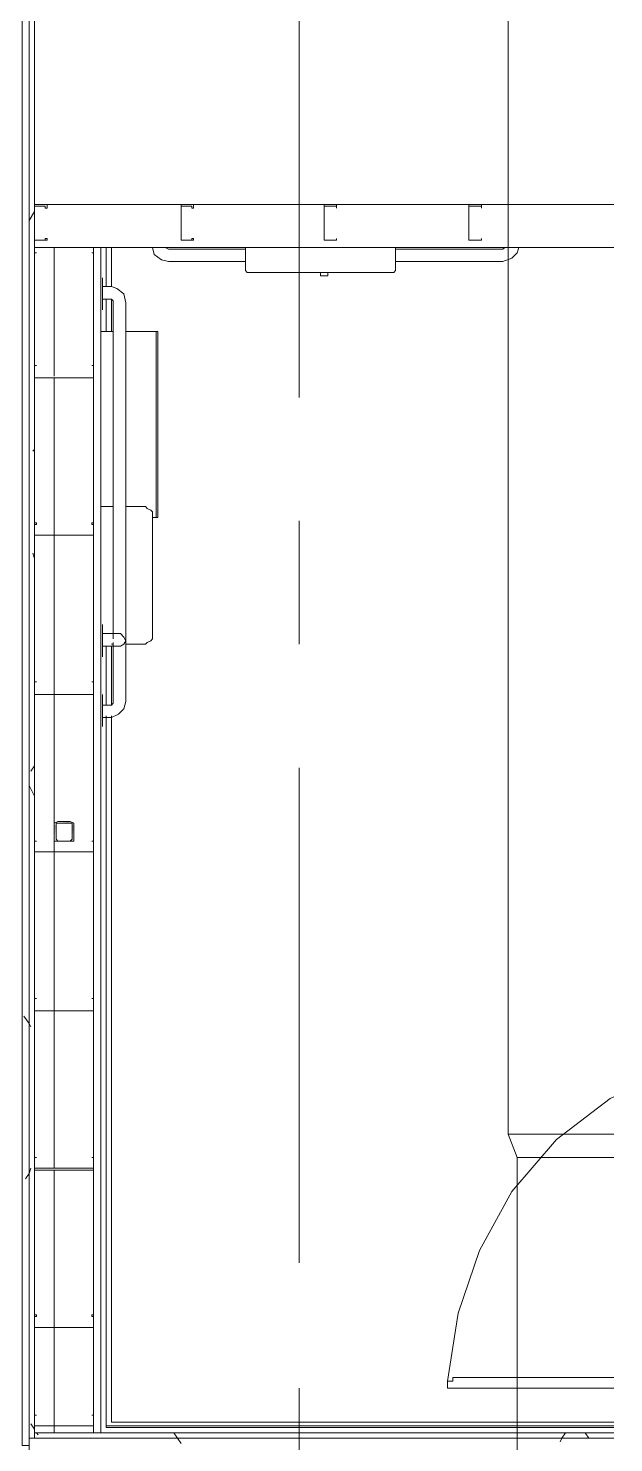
# Model space of a CAD drawing. Header units: metres. Extents: x -2 to 237, y -8 to 52.
# Drawn here: x 54.931 to 56.432, y 25.669 to 29.293 of the extents above; entities that cross this region are included whole.
import ezdxf

# ---------------------------------------------------------------- set-up
doc = ezdxf.new("R2010")
doc.units = ezdxf.units.M
doc.layers.add('HVAC - Ductos', color=5, linetype='Continuous', lineweight=0)
doc.layers.add('PDF2_Geometry', color=7, linetype='Continuous', lineweight=0, true_color=0xaaaaaa)
doc.layers.add('PDF2_Solid Fills', color=7, linetype='Continuous', lineweight=0, true_color=0xffffff)

msp = doc.modelspace()

# ---------------------------------------------------------------- hatches: boundary and pattern name
at = {"layer": 'PDF2_Solid Fills', "lineweight": 0, "transparency": 33554559}
h = msp.add_hatch(color=256, dxfattribs=at)
h.paths.add_polyline_path([(55.048, 27.2519), (55.0434, 27.2519), (55.0434, 27.2152), (55.048, 27.2518)])
h.paths.add_polyline_path([(55.0388, 27.2564), (55.0388, 27.261), (55.0067, 27.261)])
h.paths.add_polyline_path([(55.0022, 27.2519), (54.9976, 27.2519), (54.9976, 27.2152)])

# ---------------------------------------------------------------- linework, layer by layer
at = {"layer": 'HVAC - Ductos', "lineweight": 0}
msp.add_lwpolyline([(56.4316, 32.7224), (56.1338, 32.7224), (56.1338, 31.4991), (56.4316, 31.4991), (56.1338, 31.4991), (56.1614, 31.435), (56.4317, 31.435), (56.1614, 31.435), (56.1614, 26.4592), (56.4317, 26.4592), (56.1614, 26.4592), (56.1842, 26.3997), (56.4317, 26.3997), (56.1842, 26.3997), (56.1842, 24.8557), (56.4317, 24.8557), (56.1842, 24.8557), (56.1842, 24.8327), (56.4317, 24.8327)], dxfattribs=at)
at = {"layer": 'PDF2_Geometry', "lineweight": 0}
for points in [[(54.9334, 25.5612), (54.9334, 25.662), (54.9334, 25.6804), (54.9334, 30.5003), (54.9334, 32.6812), (54.9334, 32.6949), (55.8498, 32.6949), (56.0834, 32.6949)], [(56.4316, 25.6941), (54.9472, 25.6941), (54.9472, 30.5003), (54.9151, 30.5003), (54.7639, 30.5003), (54.7318, 30.5003), (54.7318, 25.4787), (54.7318, 22.9222), (54.7318, 22.7068), (56.4316, 22.7068)], [(55.6252, 29.6206), (55.6252, 28.3469)], [(55.607, 28.7317), (55.1167, 28.7317), (55.1167, 28.6492), (55.1167, 28.7317), (55.1167, 25.6941), (55.1167, 27.5085), (55.1167, 25.6941), (55.1167, 28.7317), (55.0984, 28.7317), (54.9472, 28.7317), (54.9472, 28.8417), (56.4317, 28.8417)], [(55.1167, 28.8417), (55.607, 28.8417)], [(56.4316, 25.6804), (54.9334, 25.6804), (54.9472, 25.6804), (56.4317, 25.6804), (54.9472, 25.6804), (54.9472, 25.6941), (54.9976, 25.6941), (54.9976, 25.7124), (54.9976, 25.9644), (54.9976, 26.3676), (54.9976, 25.9644), (54.9976, 25.7124), (54.9976, 25.6941), (55.0984, 25.6941), (55.0984, 28.7317), (55.0984, 25.6941), (55.1167, 25.6941), (54.9472, 25.6941), (54.9472, 28.7226), (54.9472, 25.6941), (56.4317, 25.6941), (54.9472, 25.6941)], [(54.9472, 28.7317), (56.4317, 28.7317)], [(54.9518, 28.718), (54.9518, 28.718)], [(55.0938, 28.718), (55.0938, 28.718)], [(55.1167, 25.6941), (55.1167, 28.7317), (55.1167, 25.6941)], [(55.1304, 28.7317), (55.1304, 28.631)], [(55.1304, 28.7317), (55.1304, 28.631)], [(55.1304, 28.631), (55.1304, 28.7317)], [(55.1304, 28.631), (55.1304, 28.7317)], [(55.1304, 28.7317), (55.1304, 28.631)], [(55.1304, 28.7317), (55.1304, 28.631)], [(55.1304, 28.7317), (55.1304, 28.631)], [(55.1304, 28.7317), (55.1304, 28.631)], [(55.1304, 28.7317), (55.1304, 28.631)], [(55.1304, 28.631), (55.1304, 28.7317)], [(55.2496, 28.7317), (55.2541, 28.7135), (55.2725, 28.6997), (55.2908, 28.6951), (55.4878, 28.6951)], [(55.4878, 28.7272), (55.2908, 28.7272), (55.2816, 28.7317)], [(55.8635, 28.6676), (55.8681, 28.6676), (55.8727, 28.6722), (55.8727, 28.6768), (55.8727, 28.7317), (55.4878, 28.7317), (55.4878, 28.6768), (55.4878, 28.6722), (55.4924, 28.6676), (55.497, 28.6676)], [(56.1568, 28.7317), (56.1522, 28.7317), (56.1476, 28.7272), (55.8727, 28.7272)], [(55.8727, 28.6951), (56.1476, 28.6951), (56.1705, 28.7043), (56.1842, 28.718), (56.1888, 28.7317)], [(55.6298, 28.6676), (55.497, 28.6676), (55.8635, 28.6676), (55.749, 28.6676)], [(55.6802, 28.6676), (55.6298, 28.6676), (55.6802, 28.6676)], [(55.6298, 28.6676), (55.6298, 28.6676)], [(55.6986, 28.6676), (55.6986, 28.6584), (55.6802, 28.6584), (55.6802, 28.6676)], [(55.749, 28.6676), (55.749, 28.6676)], [(55.1213, 28.6264), (55.1213, 28.6538)], [(55.1213, 27.5268), (55.1442, 27.5268), (55.1625, 27.5359), (55.1763, 27.5496), (55.1808, 27.568), (55.1808, 28.5897), (55.1763, 28.6126), (55.1579, 28.6264), (55.1442, 28.631), (55.1213, 28.631)], [(55.1213, 28.5714), (55.1213, 28.6035)], [(55.1213, 28.5989), (55.1442, 28.5989), (55.1488, 28.5943), (55.1488, 28.5897), (55.1488, 27.7375), (55.1488, 27.7283)], [(55.1304, 28.5989), (55.1304, 28.5164)], [(55.1304, 28.5989), (55.1304, 28.5164)], [(55.1304, 28.5164), (55.1304, 28.5989)], [(55.1304, 28.5164), (55.1304, 28.5989)], [(55.1304, 28.5989), (55.1304, 28.5164)], [(55.1304, 28.5989), (55.1304, 28.5164)], [(55.1304, 28.5989), (55.1304, 28.5164)], [(55.1304, 28.5989), (55.1304, 28.5164)], [(55.1304, 28.5989), (55.1304, 28.5164)], [(55.1304, 28.5164), (55.1304, 28.5989)], [(55.1167, 28.5164), (55.1213, 28.5164), (55.1258, 28.5164), (55.1488, 28.5164)], [(55.2496, 28.0399), (55.2587, 28.0399), (55.2633, 28.0399), (55.2633, 28.5164), (55.2587, 28.5164), (55.2496, 28.5164), (55.2359, 28.5164), (55.2175, 28.5164), (55.1946, 28.5164), (55.1808, 28.5164)], [(55.2587, 28.5164), (55.2587, 28.0399)], [(54.9472, 28.4019), (54.9472, 28.3973), (55.0984, 28.3973), (55.0984, 28.4019), (55.0984, 28.4294), (55.0984, 28.4019), (55.0984, 28.3973), (54.9472, 28.3973)], [(54.9518, 28.4294), (54.9518, 28.4294)], [(55.0938, 28.4294), (55.0938, 28.4294)], [(55.1488, 28.0674), (55.1167, 28.0674), (55.1167, 27.7146), (55.1167, 28.0674), (55.1488, 28.0674), (55.1167, 28.0674), (55.1167, 27.7146)], [(55.1808, 27.7146), (55.2221, 27.7146), (55.2313, 27.7146), (55.2359, 27.7192), (55.245, 27.7237), (55.2496, 27.7283), (55.2496, 27.7375), (55.2496, 27.7421), (55.2496, 28.0399), (55.2496, 28.0491), (55.2496, 28.0537), (55.245, 28.0583), (55.2359, 28.0628), (55.2313, 28.0674), (55.2221, 28.0674), (55.1808, 28.0674)], [(54.9472, 28.0262), (54.9518, 28.0262), (54.9518, 28.0216), (54.9472, 28.0216)], [(55.6252, 28.0308), (55.6252, 27.7146)], [(54.9472, 27.9941), (54.9472, 27.9941)], [(55.0984, 27.9941), (55.0984, 27.9941)], [(55.0984, 27.9941), (55.0984, 27.9941)], [(55.1213, 27.7375), (55.1213, 27.765), (55.1213, 27.7421)], [(55.1671, 27.7101), (55.1579, 27.7101), (55.1442, 27.7101), (55.1213, 27.7101), (55.1442, 27.7101), (55.1579, 27.7101), (55.1671, 27.7101), (55.1763, 27.7146), (55.1808, 27.7237), (55.1763, 27.7329), (55.1671, 27.7421), (55.1579, 27.7421), (55.1442, 27.7421), (55.1213, 27.7421), (55.1442, 27.7421), (55.1579, 27.7421), (55.1671, 27.7421)], [(55.1488, 27.7192), (55.1488, 27.7146), (55.1488, 27.568), (55.1488, 27.5634), (55.1442, 27.5588), (55.1213, 27.5588)], [(55.1213, 27.7101), (55.1213, 27.6825), (55.1213, 27.7146)], [(55.1304, 27.7101), (55.1304, 27.5588)], [(55.1304, 27.7101), (55.1304, 27.5588)], [(55.1304, 27.5588), (55.1304, 27.7101)], [(55.1304, 27.5588), (55.1304, 27.7101)], [(55.1304, 27.7101), (55.1304, 27.5588)], [(55.1304, 27.7101), (55.1304, 27.5588)], [(55.1304, 27.7101), (55.1304, 27.5588)], [(55.1304, 27.7101), (55.1304, 27.5588)], [(55.1304, 27.7101), (55.1304, 27.5588)], [(55.1304, 27.5588), (55.1304, 27.7101)], [(55.1442, 27.7146), (55.1488, 27.7146)], [(54.9518, 27.6184), (54.9518, 27.6184)], [(55.0938, 27.6184), (55.0938, 27.6184)], [(54.9472, 27.5863), (54.9472, 27.5863)], [(55.1213, 27.5542), (55.1213, 27.5863)], [(55.1213, 27.5039), (55.1213, 27.5314)], [(55.1304, 27.5314), (55.1304, 25.7078), (55.1304, 27.5314)], [(55.1304, 27.5314), (55.1304, 25.7078)], [(55.1304, 27.5314), (55.1304, 25.7078)], [(55.1304, 27.5314), (55.1304, 25.7124)], [(55.1304, 27.5314), (55.1304, 25.7124)], [(55.1304, 27.5314), (55.1304, 25.7078), (55.1304, 27.5314)], [(55.6252, 27.3985), (55.6252, 26.1294)], [(54.9472, 27.1831), (54.9472, 27.1831)], [(54.9518, 27.2106), (54.9518, 27.2106)], [(55.0938, 27.2106), (55.0938, 27.2106)], [(55.0984, 27.1831), (55.0984, 27.1831)], [(55.0984, 27.1831), (55.0984, 27.1831)], [(54.9518, 26.8074), (54.9518, 26.8074)], [(55.0938, 26.8074), (55.0938, 26.8074)], [(54.9472, 26.7754), (54.9472, 26.7754)], [(55.0984, 26.7754), (55.0984, 26.7754)], [(55.0984, 26.7754), (55.0984, 26.7754)], [(56.4316, 25.8361), (56.0193, 25.8361), (56.0193, 25.827), (56.0055, 25.827), (56.033, 26.0011), (56.088, 26.1614), (56.1705, 26.3126), (56.285, 26.4455), (56.4225, 26.5509), (56.4316, 26.5554)], [(54.9472, 26.3722), (55.0984, 26.3722), (55.0984, 26.3997), (55.0984, 26.3722), (55.0984, 26.3676), (54.9472, 26.3676)], [(54.9518, 26.3997), (54.9518, 26.3997)], [(55.0938, 26.3997), (55.0938, 26.3997)], [(54.9472, 26.3722), (54.9472, 26.3722)], [(55.0984, 26.3722), (55.0984, 26.3722)], [(54.9472, 25.9965), (54.9518, 25.9965), (54.9518, 25.9919), (54.9472, 25.9919)], [(54.9472, 25.9644), (54.9472, 25.9644)], [(55.0984, 25.9644), (55.0984, 25.9644)], [(55.0984, 25.9644), (55.0984, 25.9644)], [(55.6252, 25.8086), (55.6252, 25.4925)], [(56.4317, 25.8086), (56.0055, 25.8086), (56.0055, 25.827)], [(54.9518, 25.7399), (54.9518, 25.7399)], [(55.0938, 25.7399), (55.0938, 25.7399)], [(54.9472, 25.7124), (54.9472, 25.7124)], [(55.0984, 25.7124), (55.0984, 25.7124)], [(55.0984, 25.7124), (55.0984, 25.7124)], [(56.4317, 25.7124), (55.1304, 25.7124)], [(56.4317, 25.7124), (55.1304, 25.7124)], [(55.1304, 25.7078), (56.4317, 25.7078), (55.1304, 25.7078)], [(54.9472, 25.6941), (54.9472, 25.6941)], [(54.9472, 25.6941), (54.9472, 25.6941)]]:
    msp.add_lwpolyline(points, dxfattribs=at)
for points in [[(54.9334, 25.662), (54.9334, 30.5003), (54.9151, 30.5003), (54.9151, 25.662)], [(54.9472, 25.6804), (54.9472, 30.5003), (54.9334, 30.5003), (54.9334, 25.6804)], [(54.9792, 28.8417), (54.9472, 28.8417), (54.9472, 28.8371), (54.9472, 28.7501), (54.9792, 28.7501), (54.9792, 28.7547), (54.9747, 28.7547), (54.9747, 28.7501), (54.9472, 28.7501), (54.9472, 28.8371), (54.9747, 28.8371), (54.9747, 28.8325), (54.9792, 28.8325)], [(55.3549, 28.8417), (55.3229, 28.8417), (55.3229, 28.8371), (55.3229, 28.7501), (55.3549, 28.7501), (55.3549, 28.7547), (55.3503, 28.7547), (55.3503, 28.7501), (55.3229, 28.7501), (55.3229, 28.8371), (55.3503, 28.8371), (55.3503, 28.8325), (55.3549, 28.8325)], [(55.7215, 28.8417), (55.694, 28.8417), (55.6894, 28.8417), (55.6894, 28.8371), (55.6894, 28.7501), (55.694, 28.7501), (55.7215, 28.7501), (55.7215, 28.7547), (55.7215, 28.7501), (55.694, 28.7501), (55.6894, 28.7501), (55.6894, 28.8371), (55.694, 28.8371), (55.7215, 28.8371), (55.7215, 28.8325)], [(56.0926, 28.8417), (56.0606, 28.8417), (56.0606, 28.8371), (56.0606, 28.7501), (56.0926, 28.7501), (56.0926, 28.7547), (56.0926, 28.7501), (56.0606, 28.7501), (56.0606, 28.8371), (56.0926, 28.8371), (56.0926, 28.8325)], [(54.9518, 28.718), (54.9472, 28.718)], [(54.9976, 28.4019), (54.9976, 28.7317)], [(55.0984, 28.718), (55.0938, 28.718), (55.0984, 28.718), (55.0984, 28.7317)], [(55.1167, 28.6492), (55.1167, 28.7317)], [(55.1304, 28.631), (55.1304, 28.7317)], [(55.1304, 28.631), (55.1304, 28.7317)], [(55.1442, 28.631), (55.1442, 28.7317), (55.1396, 28.7317), (55.1442, 28.7317)], [(55.749, 28.6676), (55.6986, 28.6676)], [(55.1213, 28.6538), (55.1213, 28.6492), (55.1213, 28.631), (55.1213, 28.6081), (55.1213, 28.5897), (55.1213, 28.576), (55.1213, 28.5714), (55.1213, 28.5806), (55.1213, 28.5943), (55.1213, 28.6172), (55.1213, 28.6401)], [(55.1213, 28.5714), (55.1213, 28.5806), (55.1213, 28.5943), (55.1213, 28.6126), (55.1213, 28.6355), (55.1213, 28.6492), (55.1213, 28.6538), (55.1213, 28.6492), (55.1213, 28.6355), (55.1213, 28.6126), (55.1213, 28.5943), (55.1213, 28.5806)], [(55.1213, 28.6264), (55.1213, 28.6218), (55.1213, 28.6172), (55.1213, 28.6126), (55.1213, 28.6081), (55.1213, 28.6035), (55.1213, 28.5989), (55.1213, 28.6035), (55.1213, 28.6081), (55.1213, 28.6126), (55.1213, 28.6172), (55.1213, 28.6218)], [(55.1304, 28.5164), (55.1304, 28.5989)], [(55.1304, 28.5164), (55.1304, 28.5989)], [(55.1442, 28.5164), (55.1442, 28.5989)], [(55.1167, 28.5164), (55.1167, 28.576)], [(55.1167, 28.5164), (55.1167, 28.576)], [(54.9518, 28.4294), (54.9472, 28.4294)], [(55.0938, 28.4294), (55.0984, 28.4294)], [(54.9976, 26.3722), (54.9976, 26.7754), (54.9976, 27.1831), (54.9976, 27.5863), (54.9976, 27.9941), (54.9976, 28.3973), (54.9976, 27.9941), (54.9976, 27.5863), (54.9976, 27.1831), (54.9976, 26.7754)], [(55.1808, 28.0674), (55.2221, 28.0674), (55.2313, 28.0674), (55.2359, 28.0628), (55.245, 28.0583), (55.2496, 28.0537), (55.2496, 28.0491), (55.2496, 28.0399), (55.2496, 27.7421), (55.2496, 27.7375), (55.2496, 27.7283), (55.245, 27.7237), (55.2359, 27.7192), (55.2313, 27.7146), (55.2221, 27.7146), (55.1808, 27.7146), (55.2221, 27.7146), (55.2313, 27.7146), (55.2359, 27.7192), (55.245, 27.7237), (55.2496, 27.7283), (55.2496, 27.7375), (55.2496, 27.7421), (55.2496, 28.0399), (55.2496, 28.0491), (55.2496, 28.0537), (55.245, 28.0583), (55.2359, 28.0628), (55.2313, 28.0674), (55.2221, 28.0674)], [(55.0984, 27.9941), (54.9472, 27.9941), (55.0984, 27.9941), (55.0984, 28.0216), (55.0938, 28.0216), (55.0938, 28.0262), (55.0984, 28.0262)], [(55.1167, 27.7604), (55.1167, 28.0399)], [(55.1167, 27.7604), (55.1167, 28.0399)], [(55.1213, 27.765), (55.1213, 27.7604), (55.1213, 27.7421), (55.1213, 27.7192), (55.1213, 27.7009), (55.1213, 27.6871), (55.1213, 27.6825), (55.1213, 27.6917), (55.1213, 27.7055), (55.1213, 27.7283), (55.1213, 27.7513)], [(55.1213, 27.6825), (55.1213, 27.6917), (55.1213, 27.7055), (55.1213, 27.7237), (55.1213, 27.7467), (55.1213, 27.7604), (55.1213, 27.765), (55.1213, 27.7604), (55.1213, 27.7467), (55.1213, 27.7237), (55.1213, 27.7055), (55.1213, 27.6917)], [(55.1213, 27.765), (55.1213, 27.7604), (55.1213, 27.7421), (55.1213, 27.7192), (55.1213, 27.7009), (55.1213, 27.6871), (55.1213, 27.6825), (55.1213, 27.6917), (55.1213, 27.7055), (55.1213, 27.7283), (55.1213, 27.7513)], [(55.1213, 27.6825), (55.1213, 27.6917), (55.1213, 27.7055), (55.1213, 27.7237), (55.1213, 27.7467), (55.1213, 27.7604), (55.1213, 27.765), (55.1213, 27.7604), (55.1213, 27.7467), (55.1213, 27.7237), (55.1213, 27.7055), (55.1213, 27.6917)], [(55.1213, 27.7237), (55.1213, 27.7283), (55.1213, 27.7329), (55.1213, 27.7375), (55.1213, 27.7329), (55.1213, 27.7283), (55.1213, 27.7237), (55.1213, 27.7192), (55.1213, 27.7146), (55.1213, 27.7101), (55.1213, 27.7146), (55.1213, 27.7192), (55.1213, 27.7237), (55.1213, 27.7192), (55.1213, 27.7146), (55.1213, 27.7101), (55.1213, 27.7146), (55.1213, 27.7192), (55.1213, 27.7237), (55.1213, 27.7283), (55.1213, 27.7329), (55.1213, 27.7375), (55.1213, 27.7329), (55.1213, 27.7283)], [(55.1304, 27.5588), (55.1304, 27.7101)], [(55.1304, 27.5588), (55.1304, 27.7101)], [(55.1488, 27.7146), (55.1442, 27.7146)], [(55.1442, 27.5588), (55.1442, 27.7101)], [(55.1167, 27.5817), (55.1167, 27.6871)], [(55.1167, 27.5817), (55.1167, 27.6871)], [(55.0984, 27.5909), (55.0984, 27.5863), (54.9472, 27.5863), (55.0984, 27.5863), (55.0984, 27.5909), (55.0984, 27.6184)], [(54.9518, 27.6184), (54.9472, 27.6184)], [(55.0938, 27.6184), (55.0984, 27.6184)], [(55.1213, 27.5863), (55.1213, 27.5772), (55.1213, 27.5634), (55.1213, 27.5405), (55.1213, 27.5176), (55.1213, 27.5085), (55.1213, 27.5039), (55.1213, 27.5085), (55.1213, 27.5268), (55.1213, 27.5496), (55.1213, 27.568), (55.1213, 27.5817)], [(55.1213, 27.5039), (55.1213, 27.5085), (55.1213, 27.5268), (55.1213, 27.5451), (55.1213, 27.5634), (55.1213, 27.5817), (55.1213, 27.5863), (55.1213, 27.5817), (55.1213, 27.5634), (55.1213, 27.5451), (55.1213, 27.5268), (55.1213, 27.5085)], [(55.1213, 27.5314), (55.1213, 27.5359), (55.1213, 27.5405), (55.1213, 27.5451), (55.1213, 27.5496), (55.1213, 27.5542), (55.1213, 27.5588), (55.1213, 27.5542), (55.1213, 27.5496), (55.1213, 27.5451), (55.1213, 27.5405), (55.1213, 27.5359)], [(55.1167, 25.6941), (55.1167, 27.5085)], [(55.1304, 25.7078), (55.1304, 27.5314)], [(55.1304, 27.5314), (55.1304, 25.7124), (55.1304, 27.5314), (55.1304, 25.7078), (56.4317, 25.7078), (55.1304, 25.7078), (56.4317, 25.7078), (55.1304, 25.7078)], [(55.1442, 25.7216), (55.1442, 27.5314), (55.1442, 25.7216), (56.4316, 25.7216)], [(55.048, 27.2152), (55.048, 27.2106), (55.0388, 27.2106), (55.0067, 27.2106), (54.9976, 27.2106), (54.9976, 27.2152), (54.9976, 27.2519), (54.9976, 27.2564), (55.0067, 27.261), (55.0388, 27.261), (55.048, 27.2564), (55.048, 27.2519)], [(55.0388, 27.2564), (55.0067, 27.2564), (55.0022, 27.2564), (55.0022, 27.2519), (55.0022, 27.2152), (55.0067, 27.2106), (55.0388, 27.2106), (55.0434, 27.2152), (55.0434, 27.2519), (55.0434, 27.2564)], [(55.0984, 27.1831), (54.9472, 27.1831), (55.0984, 27.1831), (55.0984, 27.2106)], [(54.9518, 27.2106), (54.9472, 27.2106)], [(55.0938, 27.2106), (55.0984, 27.2106)], [(55.0984, 26.7754), (54.9472, 26.7754), (55.0984, 26.7754), (55.0984, 26.8074)], [(54.9518, 26.8074), (54.9472, 26.8074)], [(55.0938, 26.8074), (55.0984, 26.8074)], [(54.9518, 26.3997), (54.9472, 26.3997)], [(55.0938, 26.3997), (55.0984, 26.3997)], [(55.0984, 25.9644), (54.9472, 25.9644), (55.0984, 25.9644), (55.0984, 25.9919), (55.0938, 25.9919), (55.0938, 25.9965), (55.0984, 25.9965)], [(55.0984, 25.7124), (54.9472, 25.7124), (55.0984, 25.7124), (55.0984, 25.7399)], [(54.9518, 25.7399), (54.9472, 25.7399)], [(55.0938, 25.7399), (55.0984, 25.7399)], [(55.1304, 25.7124), (56.4317, 25.7124)], [(55.1304, 25.7124), (56.4317, 25.7124)], [(56.4317, 25.7078), (55.1304, 25.7078)], [(56.4317, 25.6941), (54.9472, 25.6941)], [(56.4316, 25.6941), (55.2083, 25.6941)]]:
    msp.add_lwpolyline(points, close=True, dxfattribs=at)
at = {"layer": 'PDF2_Geometry', "color": 254, "lineweight": 0, "true_color": 0xeaeaea}
for points in [[(54.9334, 28.8005), (54.9472, 28.8234)], [(54.9426, 28.2095), (54.9472, 28.2141)], [(54.9426, 27.9483), (54.9472, 27.9346)], [(54.938, 27.3893), (54.9472, 27.403)], [(54.9334, 27.3572), (54.9334, 27.3526), (54.9472, 27.3252), (54.9334, 27.3526)], [(54.9197, 26.7616), (54.9334, 26.7433), (54.938, 26.7341), (54.9334, 26.7433)], [(54.9243, 26.3447), (54.9334, 26.3584), (54.938, 26.3722), (54.9334, 26.3584)], [(54.9472, 25.9781), (54.9472, 25.9827)], [(54.938, 25.717), (54.9472, 25.7032)], [(54.9518, 25.6941), (54.9564, 25.6895)], [(55.3137, 25.6804), (55.3229, 25.6666), (55.3137, 25.6804), (55.3045, 25.6941)], [(55.7719, 25.6941), (55.7765, 25.6941)], [(56.2942, 25.6712), (56.2988, 25.6804), (56.3079, 25.6941), (56.2988, 25.6804)], [(56.3583, 25.6941), (56.3675, 25.6804)]]:
    msp.add_lwpolyline(points, close=True, dxfattribs=at)
at = {"layer": 'PDF2_Geometry', "color": 254, "lineweight": 0, "true_color": 0xd2d2d2}
for points in [[(54.9472, 28.7821), (54.9472, 28.7867)], [(55.3229, 28.7776), (55.3229, 28.7776)]]:
    msp.add_lwpolyline(points, dxfattribs=at)

doc.saveas('drawing.dxf')
